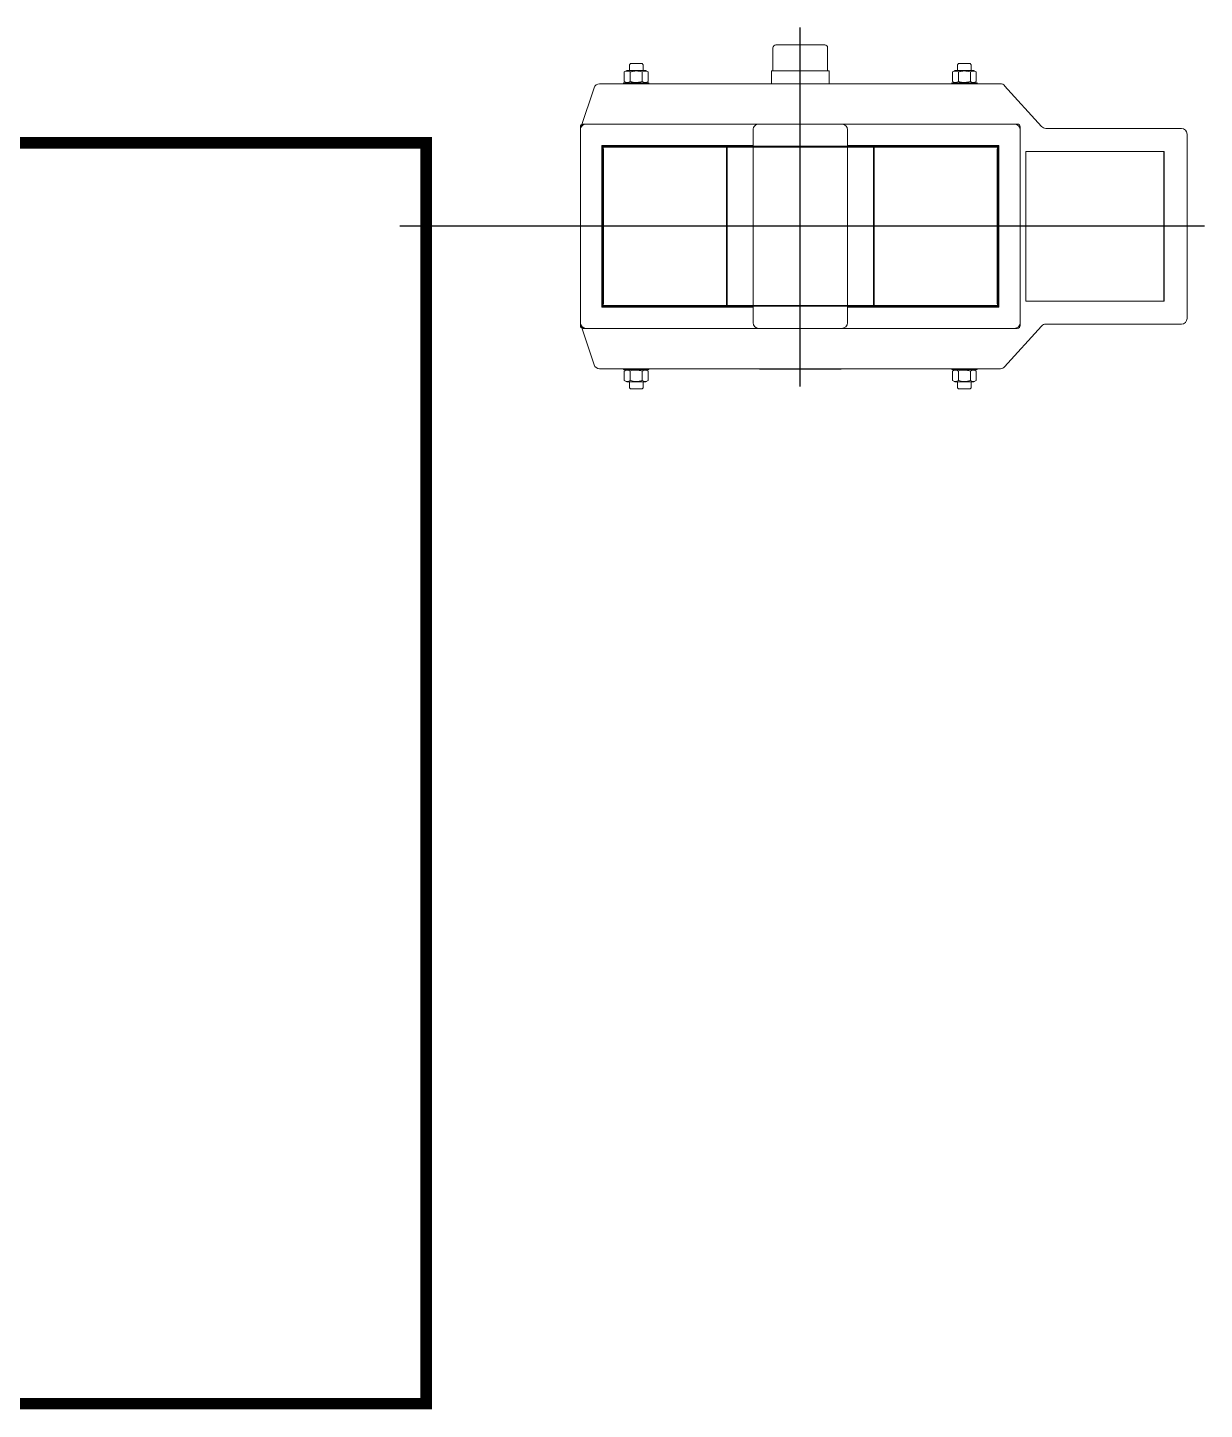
# Model space of a CAD drawing. Extents: x -681219 to -550379, y -242630 to -158199.
# Drawn here: x -657048 to -655003, y -223372 to -220972 of the extents above; entities that cross this region are included whole.
import ezdxf
from ezdxf.lldxf.tags import DXFTag

# ---------------------------------------------------------------- set-up
doc = ezdxf.new("R2010")
doc.units = 0
doc.header["$LTSCALE"] = 1000
doc.layers.get('0').update_dxf_attribs({"linetype": 'CONTINUOUS'})
doc.layers.add('center', color=253, linetype='CENTER2')
doc.layers.add('DIM', color=7, linetype='CONTINUOUS', lineweight=18)
doc.layers.add('famsun', color=7, linetype='CONTINUOUS', lineweight=0)
tags = doc.linetypes.add('CENTER2', pattern=[28.575, 19.05, -3.175, 3.175, -3.175]).pattern_tags.tags
tags[10:11] = [DXFTag(74, 4), DXFTag(75, 0), DXFTag(340, '0'), DXFTag(46, 0.0), DXFTag(50, 0.0), DXFTag(44, 0.0), DXFTag(45, 0.0)]
tags[8:9] = [DXFTag(74, 4), DXFTag(75, 0), DXFTag(340, '0'), DXFTag(46, 0.0), DXFTag(50, 0.0), DXFTag(44, 0.0), DXFTag(45, 0.0)]
tags[6:7] = [DXFTag(74, 4), DXFTag(75, 0), DXFTag(340, '0'), DXFTag(46, 0.0), DXFTag(50, 0.0), DXFTag(44, 0.0), DXFTag(45, 0.0)]
tags[4:5] = [DXFTag(74, 4), DXFTag(75, 0), DXFTag(340, '0'), DXFTag(46, 0.0), DXFTag(50, 0.0), DXFTag(44, 0.0), DXFTag(45, 0.0)]

# ---------------------------------------------------------------- blocks, each defined once
blk = doc.blocks.new('*U60')
at = {"color": 0, "linetype": 'ByBlock', "lineweight": -2}
for p, q in [((-301.6, 270.5), (-305.8, 268.1)), ((-305.8, 251.4), (-305.8, 268.1)), ((-301.6, 270.5), (-268.4, 270.5)), ((-295, 282.5), (-297, 280.5)), ((-297, 280.5), (-297, 270.5)), ((-295.4, 251.4), (-295.4, 268.1)), ((-295, 282.5), (-275, 282.5)), ((-273, 280.5), (-275, 282.5)), ((-274.6, 251.4), (-274.6, 268.1)), ((-273, 270.5), (-273, 280.5)), ((-264.2, 268.1), (-268.4, 270.5)), ((-264.2, 251.4), (-264.2, 268.1)), ((268.4, 270.5), (264.2, 268.1)), ((264.2, 251.4), (264.2, 268.1)), ((268.4, 270.5), (301.6, 270.5)), ((275, 282.5), (273, 280.5)), ((273, 280.5), (273, 270.5)), ((274.6, 251.4), (274.6, 268.1)), ((275, 282.5), (295, 282.5)), ((297, 280.5), (295, 282.5)), ((295.4, 251.4), (295.4, 268.1)), ((297, 270.5), (297, 280.5)), ((305.8, 268.1), (301.6, 270.5)), ((305.8, 251.4), (305.8, 268.1)), ((-355, 244.2), (-419, 173.3)), ((348.8, 247.5), (-347.6, 247.5)), ((-307, 249), (-263, 249)), ((-307, 249), (-307, 247.5)), ((-305.8, 251.4), (-301.6, 249)), ((-268.4, 249), (-264.2, 251.4)), ((-263, 247.5), (-263, 249)), ((-69.4, 248.5), (69.4, 248.5)), ((263, 249), (307, 249)), ((263, 249), (263, 247.5)), ((264.2, 251.4), (268.4, 249)), ((301.6, 249), (305.8, 251.4)), ((307, 247.5), (307, 249)), ((381.5, 171.5), (358.3, 240.7)), ((-426.4, 170), (-662, 170)), ((372, 177.5), (-372, 177.5)), ((-672, 160), (-672, -160)), ((-382, 167.5), (-382, -167.5)), ((-82, -167.5), (-82, 167.5)), ((82, 167.5), (82, -167.5)), ((382, -167.5), (382, 167.5)), ((-632, 130), (-632, -130)), ((-392, 130), (-632, 130)), ((-631.8, -130), (-631.8, 130)), ((-392, -130), (-392, 130)), ((-345, 140.5), (-345, -140.5)), ((-82, 140.5), (-345, 140.5)), ((82, 140.5), (345, 140.5)), ((345, -140.5), (345, 140.5)), ((-632, -130), (-392, -130)), ((-345, -140.5), (-82, -140.5)), ((82, -140.5), (345, -140.5)), ((-662, -170), (-426.4, -170)), ((-419, -173.3), (-355, -244.2)), ((-372, -177.5), (372, -177.5)), ((358.3, -240.7), (381.5, -171.5)), ((-347.6, -247.5), (348.8, -247.5)), ((-307, -247.5), (-307, -249)), ((-263, -249), (-307, -249)), ((-301.6, -249), (-305.8, -251.4)), ((-305.8, -251.4), (-305.8, -268.1)), ((-295.4, -251.4), (-295.4, -268.1)), ((-274.6, -251.4), (-274.6, -268.1)), ((-264.2, -251.4), (-268.4, -249)), ((-264.2, -251.4), (-264.2, -268.1)), ((-263, -249), (-263, -247.5)), ((-50, -247.5), (-50, -270)), ((50, -270), (50, -247.5)), ((263, -247.5), (263, -249)), ((307, -249), (263, -249)), ((268.4, -249), (264.2, -251.4)), ((264.2, -251.4), (264.2, -268.1)), ((274.6, -251.4), (274.6, -268.1)), ((295.4, -251.4), (295.4, -268.1)), ((305.8, -251.4), (301.6, -249)), ((305.8, -251.4), (305.8, -268.1)), ((307, -249), (307, -247.5)), ((-305.8, -268.1), (-301.6, -270.5)), ((-268.4, -270.5), (-301.6, -270.5)), ((-297, -270.5), (-297, -280.5)), ((-297, -280.5), (-295, -282.5)), ((-275, -282.5), (-295, -282.5)), ((-275, -282.5), (-273, -280.5)), ((-273, -280.5), (-273, -270.5)), ((-268.4, -270.5), (-264.2, -268.1)), ((50, -270), (-50, -270)), ((-47.5, -270), (-47.5, -310)), ((47.5, -310), (47.5, -270)), ((264.2, -268.1), (268.4, -270.5)), ((301.6, -270.5), (268.4, -270.5)), ((273, -270.5), (273, -280.5)), ((273, -280.5), (275, -282.5)), ((295, -282.5), (275, -282.5)), ((295, -282.5), (297, -280.5)), ((297, -280.5), (297, -270.5)), ((301.6, -270.5), (305.8, -268.1)), ((42.5, -315), (-42.5, -315))]:
    blk.add_line(p, q, dxfattribs=at)
for centre, radius, start, end in [((-300.6, 260.4), 9.27, 55.9, 124.103), ((-269.4, 260.4), 9.27, 55.8969, 124.1002), ((269.4, 260.4), 9.27, 55.9, 124.103), ((300.6, 260.4), 9.27, 55.8969, 124.1002), ((-347.6, 237.5), 10, 90, 137.9108), ((-300.6, 259.1), 9.27, 235.8969, 304.1002), ((-269.4, 259.1), 9.27, 235.9, 304.103), ((-69.4, 243.9), 4.6, 90, 128.5), ((69.4, 243.9), 4.6, 51.5, 90), ((269.4, 259.1), 9.27, 235.8969, 304.1002), ((300.6, 259.1), 9.27, 235.9, 304.103), ((348.8, 237.5), 10, 18.5458, 90), ((-662, 160), 10, 90, 180), ((-426.4, 180), 10, 270, 317.9108), ((-372, 167.5), 10, 90, 180), ((-72, 167.5), 10, 90, 180), ((72, 167.5), 10, 0, 90), ((372, 167.5), 10, 0, 90), ((372, 168.4), 10, 0, 18.5458), ((-662, -160), 10, 180, 270), ((-372, -167.5), 10, 180, 270), ((-72, -167.5), 10, 180, 270), ((72, -167.5), 10, 270, 0), ((372, -167.5), 10, 270, 0), ((-426.4, -180), 10, 42.0892, 90), ((372, -168.4), 10, 341.4542, 0), ((-347.6, -237.5), 10, 222.0892, 270), ((-300.6, -259.1), 9.27, 55.9, 124.103), ((-269.4, -259.1), 9.27, 55.8969, 124.1002), ((269.4, -259.1), 9.27, 55.9, 124.103), ((300.6, -259.1), 9.27, 55.8969, 124.1002), ((348.8, -237.5), 10, 270, 341.4542), ((-300.6, -260.4), 9.27, 235.8969, 304.1002), ((-269.4, -260.4), 9.27, 235.9, 304.103), ((269.4, -260.4), 9.27, 235.8969, 304.1002), ((300.6, -260.4), 9.27, 235.9, 304.103), ((-42.5, -310), 5, 180, 270), ((42.5, -310), 5, 270, 0)]:
    blk.add_arc(centre, radius, start, end, dxfattribs=at)
for points, knots in [([(-274.6, 268.1), (-276.3, 268.6), (-278, 269), (-280.6, 269.4), (-281.5, 269.5), (-283.2, 269.7), (-284.1, 269.7), (-286.8, 269.7), (-288.5, 269.5), (-291.1, 269.1), (-292, 268.9), (-293.7, 268.6), (-294.5, 268.3), (-295.4, 268.1)], [0, 0, 0, 0, 0.25, 0.25, 0.375, 0.375, 0.5, 0.5, 0.75, 0.75, 0.875, 0.875, 1, 1, 1, 1]), ([(295.4, 268.1), (293.7, 268.6), (292, 269), (289.4, 269.4), (288.5, 269.5), (286.8, 269.7), (285.9, 269.7), (283.2, 269.7), (281.5, 269.5), (278.9, 269.1), (278, 268.9), (276.3, 268.6), (275.5, 268.3), (274.6, 268.1)], [0, 0, 0, 0, 0.25, 0.25, 0.375, 0.375, 0.5, 0.5, 0.75, 0.75, 0.875, 0.875, 1, 1, 1, 1]), ([(-295.4, 251.4), (-294.5, 251.2), (-293.7, 250.9), (-292, 250.6), (-291.1, 250.4), (-288.5, 250), (-286.8, 249.8), (-284.1, 249.8), (-283.2, 249.8), (-281.5, 250), (-280.6, 250.1), (-278, 250.5), (-276.3, 250.9), (-274.6, 251.4)], [0, 0, 0, 0, 0.125, 0.125, 0.25, 0.25, 0.5, 0.5, 0.625, 0.625, 0.75, 0.75, 1, 1, 1, 1]), ([(274.6, 251.4), (275.5, 251.2), (276.3, 250.9), (278, 250.6), (278.9, 250.4), (281.5, 250), (283.2, 249.8), (285.9, 249.8), (286.8, 249.8), (288.5, 250), (289.4, 250.1), (292, 250.5), (293.7, 250.9), (295.4, 251.4)], [0, 0, 0, 0, 0.125, 0.125, 0.25, 0.25, 0.5, 0.5, 0.625, 0.625, 0.75, 0.75, 1, 1, 1, 1]), ([(-274.6, -251.4), (-275.5, -251.2), (-276.3, -250.9), (-278, -250.6), (-278.9, -250.4), (-281.5, -250), (-283.2, -249.8), (-285.9, -249.8), (-286.8, -249.8), (-288.5, -250), (-289.4, -250.1), (-292, -250.5), (-293.7, -250.9), (-295.4, -251.4)], [0, 0, 0, 0, 0.125, 0.125, 0.25, 0.25, 0.5, 0.5, 0.625, 0.625, 0.75, 0.75, 1, 1, 1, 1]), ([(295.4, -251.4), (294.5, -251.2), (293.7, -250.9), (292, -250.6), (291.1, -250.4), (288.5, -250), (286.8, -249.8), (284.1, -249.8), (283.2, -249.8), (281.5, -250), (280.6, -250.1), (278, -250.5), (276.3, -250.9), (274.6, -251.4)], [0, 0, 0, 0, 0.125, 0.125, 0.25, 0.25, 0.5, 0.5, 0.625, 0.625, 0.75, 0.75, 1, 1, 1, 1]), ([(-295.4, -268.1), (-293.7, -268.6), (-292, -269), (-289.4, -269.4), (-288.5, -269.5), (-286.8, -269.7), (-285.9, -269.7), (-283.2, -269.7), (-281.5, -269.5), (-278.9, -269.1), (-278, -268.9), (-276.3, -268.6), (-275.5, -268.3), (-274.6, -268.1)], [0, 0, 0, 0, 0.25, 0.25, 0.375, 0.375, 0.5, 0.5, 0.75, 0.75, 0.875, 0.875, 1, 1, 1, 1]), ([(274.6, -268.1), (276.3, -268.6), (278, -269), (280.6, -269.4), (281.5, -269.5), (283.2, -269.7), (284.1, -269.7), (286.8, -269.7), (288.5, -269.5), (291.1, -269.1), (292, -268.9), (293.7, -268.6), (294.5, -268.3), (295.4, -268.1)], [0, 0, 0, 0, 0.25, 0.25, 0.375, 0.375, 0.5, 0.5, 0.75, 0.75, 0.875, 0.875, 1, 1, 1, 1])]:
    blk.add_open_spline(points, degree=3, knots=knots, dxfattribs=at)
at = {"layer": 'center', "lineweight": 25, "ltscale": 9.784777}
for p, q in [((0, 278.5), (0, -345)), ((-702, 0), (696, 0))]:
    blk.add_line(p, q, dxfattribs=at)
blk = doc.blocks.new('*U61')
at = {"color": 0, "linetype": 'ByBlock', "lineweight": -2}
for p, q in [((-382, 172.5), (-382, -172.5)), ((377, 177.5), (-377, 177.5)), ((382, -172.5), (382, 172.5)), ((343.5, 139), (-343.5, 139)), ((-343.5, 139), (-343.5, -139)), ((343.5, 137.5), (-343.5, 137.5)), ((-342, -134), (-342, 134)), ((-128.5, -137.5), (-128.5, 137.5)), ((-127, 137.5), (-127, -137.5)), ((127, 137.5), (127, -137.5)), ((128.5, -137.5), (128.5, 137.5)), ((342, -134), (342, 134)), ((343.5, -139), (343.5, 139)), ((-343.5, -137.5), (343.5, -137.5)), ((-343.5, -139), (343.5, -139)), ((-377, -177.5), (377, -177.5))]:
    blk.add_line(p, q, dxfattribs=at)
for centre, radius, start, end in [((-377, 172.5), 5, 90, 180), ((377, 172.5), 5, 0, 90), ((-345.5, 134), 3.5, 0, 55.1501), ((345.5, 134), 3.5, 124.8499, 180), ((-345.5, -134), 3.5, 304.8499, 0), ((345.5, -134), 3.5, 180, 235.1501), ((-377, -172.5), 5, 180, 270), ((377, -172.5), 5, 270, 0)]:
    blk.add_arc(centre, radius, start, end, dxfattribs=at)
at = {"layer": 'center', "lineweight": 25, "ltscale": 5.767279}
for p, q in [((0, 207.5), (0, -207.5)), ((-412, 0), (412, 0))]:
    blk.add_line(p, q, dxfattribs=at)

msp = doc.modelspace()

# ---------------------------------------------------------------- linework, layer by layer
at = {"layer": 'DIM', "color": 2, "const_width": 20}
msp.add_lwpolyline([(-660155.4609, -221171.6983), (-656355.4609, -221171.6983), (-656355.4609, -223361.6983), (-660155.4609, -223361.6983)], close=True, dxfattribs=at)

# ---------------------------------------------------------------- block references
at = {"layer": 'famsun', "rotation": 180}
for name in ['*U60', '*U61', '*U61']:
    msp.add_blockref(name, (-655705.4609, -221316.6983), dxfattribs=at)

doc.saveas('drawing.dxf')
